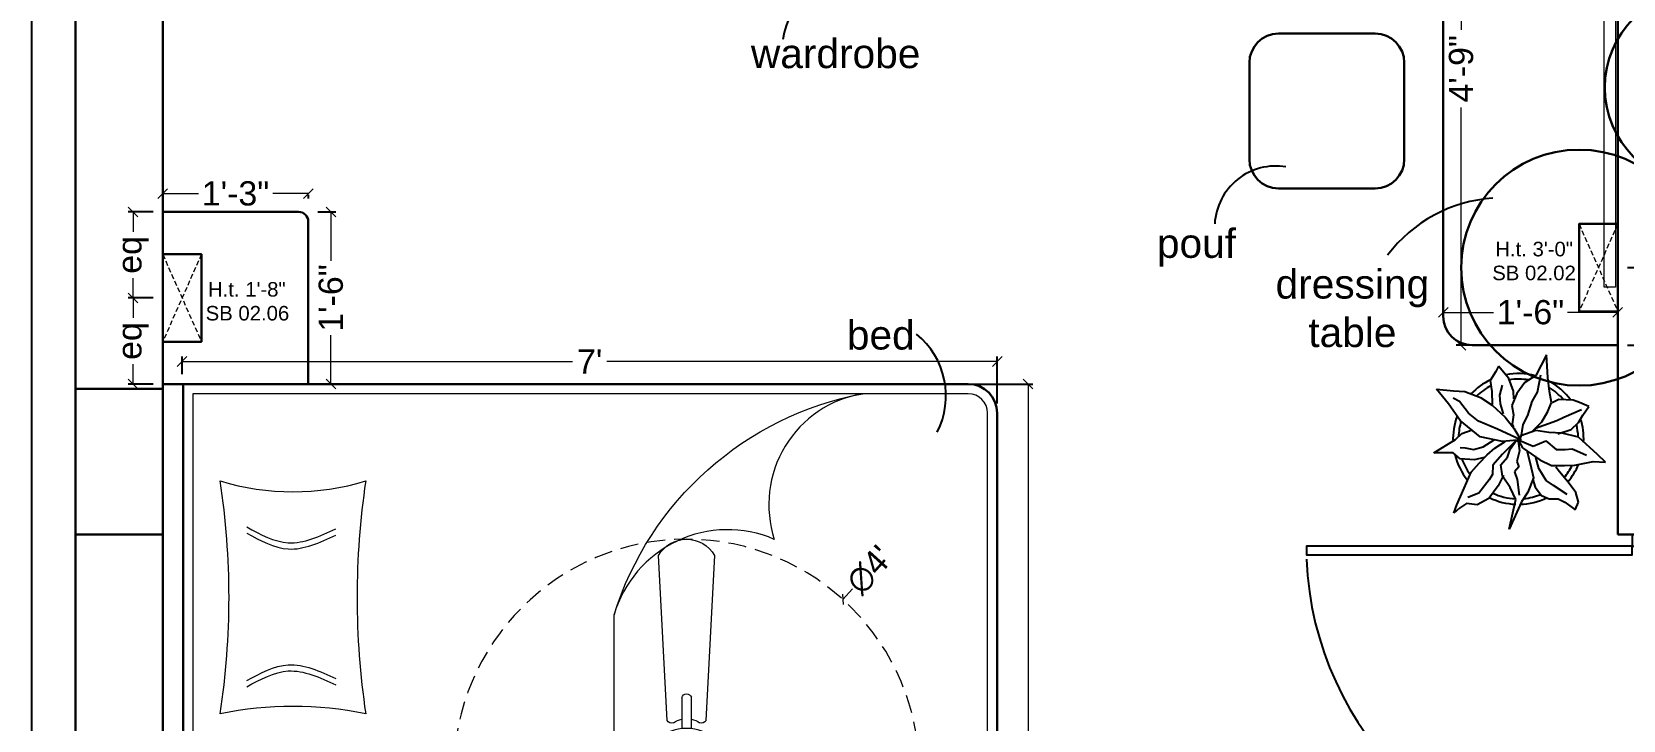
# Model space of a CAD drawing. Header units: millimetres. Extents: x 56222 to 3066687, y -650199 to -121287.
# Drawn here: x 148460.3 to 148624.4, y -177256.2 to -177185.2 of the extents above; entities that cross this region are included whole.
import ezdxf

# ---------------------------------------------------------------- set-up
doc = ezdxf.new("R2010")
doc.units = ezdxf.units.MM
doc.header["$MEASUREMENT"] = 0
doc.header["$PDMODE"] = 35
doc.linetypes.add('DASHED', pattern=[0.75, 0.5, -0.25])
doc.linetypes.add('DASHED2', pattern=[0.375, 0.25, -0.125])
doc.layers.get('Defpoints').update_dxf_attribs({"color": 220})
doc.layers.add('AR DOOR', color=40, linetype='Continuous')
doc.layers.add('AR ELE-5', color=134, linetype='Continuous')
for name, color, linetype, lineweight in [('COLUMN', 1, 'Continuous', 30), ('dim05', 1, 'Continuous', 13), ('el', 7, 'Continuous', 20), ('ELEC-wires', 1, 'DASHED2', 13), ('Electrical', 84, 'Continuous', 30), ('ELEVATION ( SPIRAL STAIR )', 250, 'Continuous', 9), ('FIRST FLOOR', 7, 'Continuous', 9), ('FIRST FLOOR_( PLine )_', 251, 'Continuous', 30), ('FURNITURE', 32, 'Continuous', 9), ('Labelling', 1, 'Continuous', 25), ('wall', 7, 'Continuous', 30), ('XX~SLAB ( BEAM )~ ( DIM )', 7, 'Continuous', 9)]:
    doc.layers.add(name, color=color, linetype=linetype, lineweight=lineweight)
doc.layers.add('XX~SLAB ( PLINE )', color=251, linetype='Continuous', plot=False)
doc.styles.add('Arial', font='arial.ttf')
doc.styles.add('century g', font='GOTHIC.TTF')
doc.styles.get("Standard").update_dxf_attribs({"font": 'arial.ttf', "height": 6})
doc.styles.add('style4', font='ARIALN.TTF')
doc.dimstyles.new('Archana', dxfattribs={"dimtxt": 2, "dimasz": 0.75, "dimexe": 0.5, "dimexo": 0.5, "dimgap": 0, "dimtad": 0, "dimzin": 0, "dimdsep": 46, "dimlunit": 4, "dimtxsty": 'century g', "dimblk": 'OBLIQUE', "dimcen": 0, "dimdle": 1, "dimclrd": 256, "dimclre": 256, "dimclrt": 256, "dimadec": 0, "dimazin": 0, "dimtfac": 1, "dimtofl": 0, "dimtmove": 1, "dimatfit": 3, "dimfxl": 1, "dimfxlon": 1, "dimtolj": 1, "dimtzin": 0, "dimlwd": -1, "dimlwe": -1, "dimarcsym": 0})
doc.dimstyles.new('ISO-25', dxfattribs={"dimtxt": 2.5, "dimasz": 1, "dimexe": 0.5, "dimexo": 1, "dimtad": 0, "dimdec": 1, "dimlunit": 4, "dimtxsty": 'Standard', "dimblk": 'OBLIQUE', "dimcen": 2.5, "dimclrd": 1, "dimclre": 1, "dimclrt": 5, "dimadec": 0, "dimazin": 0, "dimtfac": 1, "dimtdec": 1, "dimtmove": 0, "dimatfit": 3, "dimfxl": 1, "dimlwd": -1, "dimarcsym": 0})

# ---------------------------------------------------------------- blocks, each defined once
blk = doc.blocks.new('*U255')
for points in [[(0, 0), (0, 1120), (-30, 1120), (-30, 0)], [(40, 0), (0, 0), (0, -30), (-10, -30), (-10, -100), (40, -100)], [(-1160, 0), (-1120, 0), (-1120, -30), (-1110, -30), (-1110, -100), (-1160, -100)]]:
    blk.add_lwpolyline(points, close=True)
at = {"layer": 'AR ELE-5', "linetype": 'ByBlock', "ltscale": 15}
blk.add_arc((1.6, -0.7), 1121.6, 92.373, 179.9653, dxfattribs=at)
blk = doc.blocks.new('_Oblique')
at = {"layer": 'wall', "color": 0, "lineweight": -2}
blk.add_line((-0.5, -0.5), (0.5, 0.5), dxfattribs=at)
blk = doc.blocks.new('*D450')
at = {"layer": 'Defpoints', "color": 0, "transparency": 16777216}
for p in [(148607.7, -177160.54), (148616.35, -177160.54), (148616.35, -177217.54)]:
    blk.add_point(p, dxfattribs=at)
at = {"layer": 'dim05', "color": 1, "linetype": 'Continuous', "lineweight": -2, "transparency": 16777216}
for p, q in [((148615.35, -177160.54), (148607.2, -177160.54)), ((148615.35, -177217.54), (148607.2, -177217.54))]:
    blk.add_line(p, q, dxfattribs=at)
at = {"layer": 'dim05', "color": 1, "linetype": 'Continuous', "transparency": 16777216}
for p, q in [((148607.7, -177160.54), (148607.7, -177185.04)), ((148607.7, -177217.54), (148607.7, -177193.04))]:
    blk.add_line(p, q, dxfattribs=at)
at = {"layer": 'dim05', "color": 1, "transparency": 16777216}
for p, rotation in [((148607.7, -177160.54), 90), ((148607.7, -177217.54), 270)]:
    blk.add_blockref('_Oblique', p, dxfattribs=dict(at, rotation=rotation))
at = {"layer": 'dim05', "color": 5, "lineweight": 25, "transparency": 16777216, "insert": (148607.7, -177189.04), "char_height": 2.5, "attachment_point": 5, "rotation": 90, "style": 'Arial'}
blk.add_mtext('4\'-9"', dxfattribs=at)
blk = doc.blocks.new('*D451')
at = {"layer": 'Defpoints', "color": 0, "transparency": 16777216}
for p in [(148605.85, -177213.21), (148623.85, -177213.21), (148623.85, -177214.15)]:
    blk.add_point(p, dxfattribs=at)
at = {"layer": 'dim05', "color": 1, "linetype": 'Continuous', "transparency": 16777216}
for p, q in [((148605.85, -177214.15), (148611.02, -177214.15)), ((148623.85, -177214.15), (148618.68, -177214.15))]:
    blk.add_line(p, q, dxfattribs=at)
at = {"layer": 'dim05', "color": 1, "linetype": 'Continuous', "lineweight": -2, "transparency": 16777216}
for p, q in [((148605.85, -177214.21), (148605.85, -177214.65)), ((148623.85, -177214.21), (148623.85, -177214.65))]:
    blk.add_line(p, q, dxfattribs=at)
at = {"layer": 'dim05', "color": 1, "transparency": 16777216, "rotation": 180}
blk.add_blockref('_Oblique', (148605.85, -177214.15), dxfattribs=at)
at = {"layer": 'dim05', "color": 1, "transparency": 16777216}
blk.add_blockref('_Oblique', (148623.85, -177214.15), dxfattribs=at)
at = {"layer": 'dim05', "color": 5, "lineweight": 25, "transparency": 16777216, "insert": (148614.85, -177214.15), "char_height": 2.5, "attachment_point": 5, "style": 'Arial'}
blk.add_mtext('1\'-6"', dxfattribs=at)
blk = doc.blocks.new('*D454')
at = {"layer": 'Defpoints', "color": 0, "transparency": 16777216}
for p in [(148559.88, -177219.22), (148475.84, -177221.54), (148559.88, -177224.54)]:
    blk.add_point(p, dxfattribs=at)
at = {"layer": 'dim05', "color": 1, "linetype": 'Continuous', "lineweight": -2, "transparency": 16777216}
for p, q in [((148475.84, -177220.54), (148475.84, -177218.72)), ((148559.88, -177223.54), (148559.88, -177218.72))]:
    blk.add_line(p, q, dxfattribs=at)
at = {"layer": 'dim05', "color": 1, "linetype": 'Continuous', "transparency": 16777216}
for p, q in [((148475.84, -177219.22), (148516.1, -177219.22)), ((148559.88, -177219.22), (148519.63, -177219.22))]:
    blk.add_line(p, q, dxfattribs=at)
at = {"layer": 'dim05', "color": 1, "transparency": 16777216, "rotation": 180}
blk.add_blockref('_Oblique', (148475.84, -177219.22), dxfattribs=at)
at = {"layer": 'dim05', "color": 1, "transparency": 16777216}
blk.add_blockref('_Oblique', (148559.88, -177219.22), dxfattribs=at)
at = {"layer": 'dim05', "color": 5, "lineweight": 25, "transparency": 16777216, "insert": (148517.86, -177219.22), "char_height": 2.5, "attachment_point": 5, "style": 'Arial'}
blk.add_mtext("7'", dxfattribs=at)
blk = doc.blocks.new('*D455')
at = {"layer": 'Defpoints', "color": 0, "transparency": 16777216}
for p in [(148488.85, -177203.79), (148491.18, -177203.79), (148488.85, -177221.54)]:
    blk.add_point(p, dxfattribs=at)
at = {"layer": 'dim05', "color": 1, "linetype": 'Continuous', "lineweight": -2, "transparency": 16777216}
for p, q in [((148489.85, -177203.79), (148491.68, -177203.79)), ((148489.85, -177221.54), (148491.68, -177221.54))]:
    blk.add_line(p, q, dxfattribs=at)
at = {"layer": 'dim05', "color": 1, "linetype": 'Continuous', "transparency": 16777216}
for p, q in [((148491.18, -177203.79), (148491.18, -177208.84)), ((148491.18, -177221.54), (148491.18, -177216.5))]:
    blk.add_line(p, q, dxfattribs=at)
at = {"layer": 'dim05', "color": 1, "transparency": 16777216}
for p, rotation in [((148491.18, -177203.79), 90), ((148491.18, -177221.54), 270)]:
    blk.add_blockref('_Oblique', p, dxfattribs=dict(at, rotation=rotation))
at = {"layer": 'dim05', "color": 5, "lineweight": 25, "transparency": 16777216, "insert": (148491.18, -177212.67), "char_height": 2.5, "attachment_point": 5, "rotation": 90, "style": 'Arial'}
blk.add_mtext('1\'-6"', dxfattribs=at)
blk = doc.blocks.new('*D456')
at = {"layer": 'Defpoints', "color": 0, "transparency": 16777216}
for p in [(148473.85, -177201.8), (148473.85, -177201.9), (148488.85, -177201.02)]:
    blk.add_point(p, dxfattribs=at)
at = {"layer": 'dim05', "color": 1, "linetype": 'Continuous', "transparency": 16777216}
for p, q in [((148473.85, -177201.9), (148477.52, -177201.9)), ((148488.85, -177201.9), (148485.18, -177201.9))]:
    blk.add_line(p, q, dxfattribs=at)
at = {"layer": 'dim05', "color": 1, "linetype": 'Continuous', "lineweight": -2, "transparency": 16777216}
for p, q in [((148488.85, -177202.02), (148488.85, -177202.4)), ((148473.85, -177202.8), (148473.85, -177202.4))]:
    blk.add_line(p, q, dxfattribs=at)
at = {"layer": 'dim05', "color": 1, "transparency": 16777216, "rotation": 180}
blk.add_blockref('_Oblique', (148473.85, -177201.9), dxfattribs=at)
at = {"layer": 'dim05', "color": 1, "transparency": 16777216}
blk.add_blockref('_Oblique', (148488.85, -177201.9), dxfattribs=at)
at = {"layer": 'dim05', "color": 5, "lineweight": 25, "transparency": 16777216, "insert": (148481.35, -177201.9), "char_height": 2.5, "attachment_point": 5, "style": 'Arial'}
blk.add_mtext('1\'-3"', dxfattribs=at)
blk = doc.blocks.new('ARPLS010')
at = {"linetype": 'ByBlock'}
for p, q in [((0.179, 0.666), (0.121, 0.605)), ((0.174, 0.573), (0.179, 0.666)), ((-0.248, 0.54), (-0.278, 0.467)), ((-0.182, 0.493), (-0.248, 0.54)), ((-0.125, 0.459), (-0.182, 0.493)), ((0.121, 0.605), (-0.013, 0.459)), ((0.091, 0.447), (0.125, 0.522)), ((0.2, 0.432), (0.174, 0.573)), ((-0.295, 0.42), (-0.302, 0.309)), ((-0.278, 0.467), (-0.295, 0.42)), ((-0.222, 0.484), (-0.164, 0.347)), ((-0.072, 0.404), (-0.125, 0.459)), ((-0.038, 0.302), (-0.072, 0.404)), ((-0.013, 0.459), (-0.044, 0.336)), ((0.077, 0.412), (0.091, 0.447)), ((0.082, 0.358), (0.077, 0.412)), ((0.203, 0.352), (0.2, 0.432)), ((0.33, 0.38), (0.252, 0.313)), ((0.409, 0.44), (0.33, 0.38)), ((0.425, 0.373), (0.356, 0.269)), ((0.484, 0.459), (0.409, 0.44)), ((0.542, 0.434), (0.484, 0.459)), ((0.485, 0.354), (0.533, 0.42)), ((0.533, 0.42), (0.542, 0.434)), ((-0.278, 0.254), (-0.362, 0.24)), ((-0.302, 0.309), (-0.276, 0.258)), ((-0.21, 0.227), (-0.278, 0.254)), ((-0.164, 0.347), (-0.139, 0.295)), ((-0.139, 0.295), (-0.08, 0.131)), ((-0.044, 0.336), (-0.049, 0.232)), ((0.015, 0.209), (0.08, 0.288)), ((0.08, 0.288), (0.082, 0.358)), ((0.16, 0.165), (0.204, 0.254)), ((0.204, 0.254), (0.203, 0.352)), ((0.252, 0.313), (0.216, 0.287)), ((0.356, 0.269), (0.318, 0.213)), ((0.459, 0.303), (0.485, 0.354)), ((0.459, 0.236), (0.459, 0.303)), ((-0.469, 0.226), (-0.643, 0.216)), ((-0.643, 0.216), (-0.485, 0.134)), ((-0.359, 0.148), (-0.49, 0.172)), ((-0.485, 0.134), (-0.433, 0.051)), ((-0.362, 0.24), (-0.469, 0.226)), ((-0.287, 0.106), (-0.359, 0.148)), ((-0.132, 0.18), (-0.21, 0.227)), ((-0.063, 0.111), (-0.132, 0.18)), ((-0.049, 0.232), (-0.065, 0.135)), ((-0.065, 0.135), (-0.024, 0.018)), ((0.056, 0.114), (0.015, 0.209)), ((0.068, 0.032), (0.16, 0.165)), ((0.227, 0.157), (0.132, 0.131)), ((0.318, 0.213), (0.227, 0.157)), ((0.309, 0.109), (0.368, 0.128)), ((0.368, 0.128), (0.432, 0.176)), ((0.432, 0.176), (0.459, 0.236)), ((-0.433, 0.051), (-0.349, -0.011)), ((-0.18, 0.073), (-0.287, 0.106)), ((-0.111, 0.036), (-0.18, 0.073)), ((-0.013, 0.022), (-0.111, 0.036)), ((-0.084, -0.034), (0.007, 0.018)), ((0.003, 0.011), (-0.076, -0.16)), ((-0.024, 0.018), (0.009, 0.005)), ((0.006, -0.002), (0.068, 0.032)), ((0.007, 0.018), (0.02, -0.121)), ((0.009, 0.005), (0.056, 0.114)), ((0.017, -0.002), (0.091, 0.009)), ((0.088, 0.065), (0.187, 0.091)), ((0.091, 0.009), (0.173, -0.011)), ((0.173, -0.011), (0.212, 0.004)), ((0.187, 0.091), (0.297, 0.116)), ((0.212, 0.004), (0.252, -0.03)), ((0.297, 0.116), (0.408, 0.071)), ((0.309, -0.01), (0.43, 0.006)), ((0.408, 0.071), (0.482, 0.024)), ((0.482, 0.024), (0.689, -0.072)), ((-0.464, -0.073), (-0.558, -0.152)), ((-0.366, -0.036), (-0.464, -0.073)), ((-0.336, -0.142), (-0.413, -0.121)), ((-0.306, -0.033), (-0.366, -0.036)), ((-0.349, -0.011), (-0.256, -0.05)), ((-0.193, -0.113), (-0.269, -0.135)), ((-0.259, -0.2), (-0.168, -0.1)), ((-0.256, -0.05), (-0.185, -0.038)), ((-0.185, -0.038), (-0.114, -0.046)), ((-0.168, -0.1), (-0.084, -0.034)), ((-0.114, -0.046), (-0.093, -0.036)), ((0.02, -0.121), (-0.017, -0.291)), ((0.01, -0.014), (0.017, -0.002)), ((0.078, -0.064), (0.01, -0.014)), ((0.016, -0.023), (0.116, -0.122)), ((0.07, -0.179), (0.018, -0.1)), ((0.138, -0.083), (0.078, -0.064)), ((0.197, -0.135), (0.138, -0.083)), ((0.252, -0.03), (0.309, -0.01)), ((0.277, -0.114), (0.357, -0.156)), ((0.37, -0.064), (0.283, -0.123)), ((0.462, -0.021), (0.37, -0.064)), ((0.689, -0.072), (0.462, -0.021)), ((-0.558, -0.152), (-0.517, -0.172)), ((-0.517, -0.172), (-0.447, -0.216)), ((-0.447, -0.216), (-0.363, -0.202)), ((-0.363, -0.202), (-0.263, -0.2)), ((-0.269, -0.135), (-0.336, -0.142)), ((-0.318, -0.29), (-0.259, -0.2)), ((-0.076, -0.16), (-0.138, -0.304)), ((0.059, -0.27), (0.005, -0.185)), ((0.121, -0.239), (0.07, -0.179)), ((0.116, -0.122), (0.201, -0.195)), ((0.184, -0.299), (0.121, -0.239)), ((0.283, -0.123), (0.197, -0.135)), ((0.201, -0.195), (0.272, -0.198)), ((0.272, -0.198), (0.311, -0.225)), ((0.311, -0.225), (0.415, -0.304)), ((0.357, -0.156), (0.455, -0.226)), ((0.455, -0.226), (0.503, -0.317)), ((-0.363, -0.408), (-0.318, -0.29)), ((-0.138, -0.304), (-0.199, -0.38)), ((-0.017, -0.291), (-0.141, -0.446)), ((-0.042, -0.432), (-0.071, -0.352)), ((0.08, -0.342), (0.059, -0.27)), ((0.066, -0.407), (0.08, -0.342)), ((0.141, -0.261), (0.16, -0.336)), ((0.16, -0.336), (0.15, -0.445)), ((0.252, -0.362), (0.184, -0.299)), ((0.376, -0.416), (0.252, -0.362)), ((0.415, -0.304), (0.447, -0.388)), ((0.503, -0.317), (0.494, -0.398)), ((-0.368, -0.496), (-0.363, -0.408)), ((-0.287, -0.45), (-0.314, -0.498)), ((-0.199, -0.38), (-0.287, -0.45)), ((-0.141, -0.446), (-0.269, -0.533)), ((0.002, -0.48), (-0.042, -0.432)), ((0.104, -0.646), (0.002, -0.48)), ((0.064, -0.446), (0.066, -0.407)), ((0.15, -0.445), (0.106, -0.5)), ((0.502, -0.472), (0.376, -0.416)), ((0.494, -0.398), (0.528, -0.452)), ((0.567, -0.494), (0.502, -0.472)), ((0.528, -0.452), (0.567, -0.494)), ((-0.382, -0.625), (-0.368, -0.496)), ((-0.269, -0.533), (-0.382, -0.625)), ((0.106, -0.5), (0.104, -0.646))]:
    blk.add_line(p, q, dxfattribs=at)
for radius, start, end in [(0.5, 87.2367, 107.9154), (0.5, 126.2799, 152.7042), (0.458, 91.6596, 104.0784), (0.5, 49.0791, 67.0324), (0.458, 49.8461, 63.9764), (0.458, 130.7647, 148.9789), (0.5, 164.9216, 191.0302), (0.458, 5.0517, 21.9108), (0.5, 1.3782, 25.7565), (0.458, 169.9629, 188.6517), (0.458, 334.5625, 357.1532), (0.5, 333.6991, 357.5577), (0.5, 205.1623, 226.3204), (0.458, 207.232, 224.0819), (0.5, 249.553, 272.4234), (0.458, 252.8522, 267.711), (0.5, 283.5324, 308.8712), (0.458, 289.266, 306.1107)]:
    blk.add_arc((0, 0), radius, start, end, dxfattribs=at)
blk = doc.blocks.new('*D457')
at = {"layer": 'Defpoints', "color": 0, "transparency": 16777216}
for p in [(148556.35, -177221.54), (148561.06, -177301.53), (148563.05, -177301.53)]:
    blk.add_point(p, dxfattribs=at)
at = {"layer": 'dim05', "color": 1, "linetype": 'Continuous', "lineweight": -2, "transparency": 16777216}
for p, q in [((148557.35, -177221.54), (148563.55, -177221.54)), ((148562.06, -177301.53), (148563.55, -177301.53))]:
    blk.add_line(p, q, dxfattribs=at)
at = {"layer": 'dim05', "color": 1, "linetype": 'Continuous', "transparency": 16777216}
for p, q in [((148563.05, -177221.54), (148563.05, -177257.58)), ((148563.05, -177301.53), (148563.05, -177265.49))]:
    blk.add_line(p, q, dxfattribs=at)
at = {"layer": 'dim05', "color": 1, "transparency": 16777216}
for p, rotation in [((148563.05, -177221.54), 90), ((148563.05, -177301.53), 270)]:
    blk.add_blockref('_Oblique', p, dxfattribs=dict(at, rotation=rotation))
at = {"layer": 'dim05', "color": 5, "lineweight": 25, "transparency": 16777216, "insert": (148563.05, -177261.54), "char_height": 2.5, "attachment_point": 5, "rotation": 90, "style": 'Arial'}
blk.add_mtext('6\'-8"', dxfattribs=at)
blk = doc.blocks.new('6616')
at = {"color": 242, "linetype": 'DASHED', "true_color": 0xcd2027}
for p, q in [((386784.79, -36915.77), (386775.78, -36911.78)), ((386784.79, -36911.78), (386775.78, -36915.77))]:
    blk.add_line(p, q, dxfattribs=at)
at = {"layer": 'ELEC-wires', "color": 5, "linetype": 'ByBlock', "lineweight": 30, "ltscale": 4}
blk.add_lwpolyline([(386775.78, -36911.78), (386784.79, -36911.78), (386784.79, -36915.77), (386775.78, -36915.77)], close=True, dxfattribs=at)
blk = doc.blocks.new('*D820')
at = {"layer": 'Defpoints', "color": 0, "transparency": 16777216}
for p in [(148470.78, -177212.67), (148473.85, -177212.67), (148473.85, -177221.54)]:
    blk.add_point(p, dxfattribs=at)
at = {"layer": 'dim05', "color": 1, "linetype": 'Continuous', "lineweight": -2, "transparency": 16777216}
for p, q in [((148472.85, -177212.67), (148470.28, -177212.67)), ((148472.85, -177221.54), (148470.28, -177221.54))]:
    blk.add_line(p, q, dxfattribs=at)
at = {"layer": 'dim05', "color": 1, "linetype": 'Continuous', "transparency": 16777216}
for p, q in [((148470.78, -177212.67), (148470.78, -177214.73)), ((148470.78, -177221.54), (148470.78, -177219.48))]:
    blk.add_line(p, q, dxfattribs=at)
at = {"layer": 'dim05', "color": 1, "transparency": 16777216}
for p, rotation in [((148470.78, -177212.67), 90), ((148470.78, -177221.54), 270)]:
    blk.add_blockref('_Oblique', p, dxfattribs=dict(at, rotation=rotation))
at = {"layer": 'dim05', "color": 5, "lineweight": 25, "transparency": 16777216, "insert": (148470.78, -177217.11), "char_height": 2.5, "attachment_point": 5, "rotation": 90, "style": 'Arial'}
blk.add_mtext('eq', dxfattribs=at)
blk = doc.blocks.new('*D821')
at = {"layer": 'Defpoints', "color": 0, "transparency": 16777216}
for p in [(148473.85, -177203.79), (148470.78, -177212.67), (148473.85, -177212.67)]:
    blk.add_point(p, dxfattribs=at)
at = {"layer": 'dim05', "color": 1, "linetype": 'Continuous', "lineweight": -2, "transparency": 16777216}
for p, q in [((148472.85, -177203.79), (148470.28, -177203.79)), ((148472.85, -177212.67), (148470.28, -177212.67))]:
    blk.add_line(p, q, dxfattribs=at)
at = {"layer": 'dim05', "color": 1, "linetype": 'Continuous', "transparency": 16777216}
for p, q in [((148470.78, -177203.79), (148470.78, -177205.85)), ((148470.78, -177212.67), (148470.78, -177210.61))]:
    blk.add_line(p, q, dxfattribs=at)
at = {"layer": 'dim05', "color": 1, "transparency": 16777216}
for p, rotation in [((148470.78, -177203.79), 90), ((148470.78, -177212.67), 270)]:
    blk.add_blockref('_Oblique', p, dxfattribs=dict(at, rotation=rotation))
at = {"layer": 'dim05', "color": 5, "lineweight": 25, "transparency": 16777216, "insert": (148470.78, -177208.23), "char_height": 2.5, "attachment_point": 5, "rotation": 90, "style": 'Arial'}
blk.add_mtext('eq', dxfattribs=at)
blk = doc.blocks.new('*D822')
at = {"layer": 'Defpoints', "color": 0, "transparency": 16777216}
for p in [(148623.85, -177209.54), (148626.91, -177209.54), (148623.85, -177217.54)]:
    blk.add_point(p, dxfattribs=at)
at = {"layer": 'dim05', "color": 1, "linetype": 'Continuous', "lineweight": -2, "transparency": 16777216}
for p, q in [((148624.85, -177209.54), (148627.41, -177209.54)), ((148624.85, -177217.54), (148627.41, -177217.54))]:
    blk.add_line(p, q, dxfattribs=at)
at = {"layer": 'dim05', "color": 1, "linetype": 'Continuous', "transparency": 16777216}
for p, q in [((148626.91, -177209.54), (148626.91, -177211.48)), ((148626.91, -177217.54), (148626.91, -177215.61))]:
    blk.add_line(p, q, dxfattribs=at)
at = {"layer": 'dim05', "color": 1, "transparency": 16777216}
for p, rotation in [((148626.91, -177209.54), 90), ((148626.91, -177217.54), 270)]:
    blk.add_blockref('_Oblique', p, dxfattribs=dict(at, rotation=rotation))
at = {"layer": 'dim05', "color": 5, "lineweight": 25, "transparency": 16777216, "insert": (148626.91, -177213.54), "char_height": 2.5, "attachment_point": 5, "rotation": 90, "style": 'Arial'}
blk.add_mtext('8"', dxfattribs=at)
blk = doc.blocks.new('fan')
at = {"layer": 'Electrical', "lineweight": 15, "ltscale": 20}
for p, q in [((3300835.29, -509900.78), (3300836.47, -509923.43)), ((3300841.81, -509923.43), (3300842.99, -509900.78)), ((3300838.47, -509924.57), (3300838.47, -509920.25)), ((3300839.81, -509920.28), (3300839.81, -509924.57)), ((3300831.66, -509931.77), (3300811.45, -509942.07)), ((3300829.93, -509935.08), (3300833.64, -509932.93)), ((3300844.64, -509932.93), (3300848.38, -509935.09)), ((3300866.83, -509942.07), (3300846.62, -509931.77)), ((3300834.31, -509934.09), (3300830.57, -509936.25)), ((3300847.68, -509936.23), (3300843.97, -509934.09)), ((3300815.3, -509948.74), (3300834.33, -509936.39)), ((3300843.95, -509936.39), (3300862.98, -509948.74))]:
    blk.add_line(p, q, dxfattribs=at)
at = {"layer": 'Electrical', "linetype": 'DASHED', "lineweight": 15, "ltscale": 5}
blk.add_circle((3300839.14, -509930.53), 32, dxfattribs=at)
at = {"layer": 'Electrical', "lineweight": 15, "ltscale": 20}
for centre, major_axis, start_param, end_param in [((3300839.14, -509902.94), (3.12, 3.12), -0.272136, 1.842967), ((3300839.13, -509920.5), (0.501, 0.501), -0.465536, 1.983618), ((3300839.14, -509930.53), (4.24, -4.24), 3.14161, 9.424795), ((3300837.1, -509923.08), (0.51, 0.51), 2.863014, 4.257784), ((3300839.14, -509926.42), (2.27, -2.27), 2.565057, 2.951308), ((3300839.14, -509926.42), (2.27, 2.27), 0.19032, 0.57657), ((3300841.18, -509923.08), (0.51, -0.51), 5.167028, 6.561799), ((3300839.14, -509930.53), (3.77, -3.77), 1.749190548672175e-05, 6.283202799085073), ((3300839.14, -509930.53), (0.943, 0.943), 1.570814, 7.853999), ((3300831.67, -509932.49), (0.51, -0.51), 0.978238, 2.373008), ((3300835.59, -509932.58), (2.27, -2.27), 3.855511, 4.241762), ((3300842.69, -509932.58), (2.27, 2.27), 5.183051, 5.569301), ((3300846.61, -509932.49), (0.51, -0.51), 2.339416, 3.734186), ((3300830.46, -509935.55), (0.501, -0.501), 3.199655, 5.648809), ((3300835.59, -509932.58), (2.27, -2.27), 4.659452, 5.045703), ((3300833.71, -509936.02), (0.51, 0.51), -1.325776, 0.068994), ((3300844.57, -509936.02), (0.51, -0.51), 3.072633, 4.467404), ((3300842.69, -509932.58), (2.27, 2.27), 4.37911, 4.765361), ((3300847.83, -509935.54), (0.501, 0.501), 3.723254, 6.172408), ((3300815.25, -509944.32), (3.12, -3.12), 3.393055, 5.508159), ((3300863.03, -509944.32), (3.12, -3.12), 5.48745, 7.602554)]:
    blk.add_ellipse(centre, major_axis=major_axis, ratio=1, start_param=start_param, end_param=end_param, dxfattribs=at)
blk = doc.blocks.new('*D848')
at = {"layer": 'Defpoints', "color": 0, "transparency": 16777216}
for p in [(148543.96, -177243.75), (148511.74, -177279.33)]:
    blk.add_point(p, dxfattribs=at)
at = {"layer": 'dim05', "transparency": 16777216}
blk.add_line((148544.97, -177242.64), (148543.96, -177243.75), dxfattribs=at)
at = {"layer": 'dim05', "transparency": 16777216, "xscale": 0.75, "yscale": 0.75, "zscale": 0.75, "rotation": 227.8301719995412}
blk.add_blockref('_Oblique', (148543.96, -177243.75), dxfattribs=at)
at = {"layer": 'dim05', "color": 5, "lineweight": 25, "transparency": 16777216, "insert": (148546.72, -177240.71), "char_height": 2.5, "attachment_point": 5, "rotation": 47.8302, "style": 'century g'}
blk.add_mtext("\\A1;∅4'", dxfattribs=at)

msp = doc.modelspace()

# ---------------------------------------------------------------- linework, layer by layer
at = {"layer": 'COLUMN'}
msp.add_lwpolyline([(148464.8473, -177222.0427), (148473.8473, -177222.0427), (148473.8473, -177237.0427), (148464.8473, -177237.0427)], close=True, dxfattribs=at)
at = {"layer": 'ELEVATION ( SPIRAL STAIR )', "color": 5}
msp.add_lwpolyline([(148622.4468, -177179.5835), (148623.5973, -177179.5835), (148623.5973, -177211.5427), (148622.4468, -177211.5427)], close=True, dxfattribs=at)
at = {"layer": 'FIRST FLOOR'}
for p, q in [((148464.8473, -177076.5427), (148464.8473, -177387.0427)), ((148473.8473, -177346.5427), (148473.8473, -177160.5427)), ((148623.8473, -177160.5427), (148623.8473, -177237.0427)), ((148623.8473, -177237.0427), (148724.3473, -177237.0427))]:
    msp.add_line(p, q, dxfattribs=at)
at = {"layer": 'FIRST FLOOR', "ltscale": 0.7}
msp.add_lwpolyline([(148623.8473, -177387.0427), (148623.8473, -177423.0427), (148460.3473, -177423.0427), (148460.3473, -177076.5427), (148464.8473, -177076.5427)], dxfattribs=at)
at = {"layer": 'FIRST FLOOR_( PLine )_'}
for p, q in [((148623.8473, -177160.5427), (148623.8473, -177237.0427)), ((148623.8473, -177237.0427), (148724.3473, -177237.0427))]:
    msp.add_line(p, q, dxfattribs=at)
msp.add_lwpolyline([(148464.8473, -177160.5427), (148464.8473, -177319.5427), (148473.8473, -177319.5427), (148473.8473, -177160.5427)], dxfattribs=at)
at = {"layer": 'FURNITURE', "lineweight": 30}
for p, q in [((148605.8473, -177160.5427), (148605.8473, -177214.5427)), ((148487.8473, -177203.7935), (148473.8473, -177203.7935)), ((148488.8473, -177221.5427), (148488.8473, -177204.7935)), ((148623.8473, -177217.5427), (148608.8473, -177217.5427))]:
    msp.add_line(p, q, dxfattribs=at)
at = {"layer": 'FURNITURE'}
msp.add_line((148520.373, -177300.5427), (148520.373, -177245.3497), dxfattribs=at)
at = {"layer": 'FURNITURE', "lineweight": 30}
for points in [[(148588.8718, -177185.4137), (148598.84, -177185.4137, -0.41421356), (148601.84, -177188.4137), (148601.84, -177198.3698, -0.41421356), (148598.84, -177201.3698), (148588.8718, -177201.3698, -0.41421356), (148585.8718, -177198.3698), (148585.8718, -177188.4137, -0.41421356)], [(148559.877, -177298.5427), (148559.877, -177224.5427, 0.41421356), (148556.877, -177221.5427), (148475.9462, -177221.5427), (148475.9462, -177301.5427), (148556.877, -177301.5427, 0.41421356)]]:
    msp.add_lwpolyline(points, format="xyb", close=True, dxfattribs=at)
msp.add_lwpolyline([(148475.9462, -177301.5427), (148475.9462, -177221.5427), (148473.8473, -177221.5427), (148473.8473, -177301.5427)], close=True, dxfattribs=at)
at = {"layer": 'FURNITURE'}
for points in [[(148558.877, -177298.5427), (148558.877, -177224.5427, 0.41421356), (148556.877, -177222.5427), (148476.9462, -177222.5427), (148476.9462, -177300.5427), (148556.877, -177300.5427, 0.41421356)], [(148536.8942, -177237.5536, 0.45107466), (148520.373, -177245.3497, -0.2776575), (148546.0157, -177222.5427, 0.4593765), (148536.8942, -177237.5536)]]:
    msp.add_lwpolyline(points, format="xyb", close=True, dxfattribs=at)
at = {"layer": 'FURNITURE', "elevation": -0.0053}
msp.add_lwpolyline([(148494.7671, -177255.5337, 0.10058607), (148479.7671, -177255.5337, 0.07572579), (148479.7671, -177231.5337, 0.14896716), (148494.7671, -177231.5337, 0.0741156)], format="xyb", close=True, dxfattribs=at)
at = {"layer": 'FURNITURE', "lineweight": 30}
for centre, radius, start, end in [((148487.8473, -177204.7935), 1, 0, 90), ((148608.8473, -177214.5427), 3, 180, 270)]:
    msp.add_arc(centre, radius, start, end, dxfattribs=at)
at = {"layer": 'FURNITURE'}
for points in [[(148482.5055, -177236.2754, -0.0053), (148483.9226, -177237.0474, -0.0053), (148486.9162, -177238.6783, -0.0053), (148490.0329, -177237.2376, -0.0053), (148491.6743, -177236.4789, -0.0053)], [(148482.5055, -177236.9202, -0.0053), (148483.9226, -177237.6922, -0.0053), (148486.9162, -177239.3231, -0.0053), (148490.0329, -177237.8824, -0.0053), (148491.6743, -177237.1237, -0.0053)], [(148482.5055, -177252.1113, -0.0053), (148483.9226, -177251.3393, -0.0053), (148486.9162, -177249.7084, -0.0053), (148490.0329, -177251.1491, -0.0053), (148491.6743, -177251.9078, -0.0053)], [(148482.5055, -177252.756, -0.0053), (148483.9226, -177251.9841, -0.0053), (148486.9162, -177250.3532, -0.0053), (148490.0329, -177251.7939, -0.0053), (148491.6743, -177252.5526, -0.0053)]]:
    msp.add_open_spline(points, degree=3, knots=[0, 0, 0, 0, 4.57791705, 9.67113696, 9.67113696, 9.67113696, 9.67113696], dxfattribs=at)
at = {"layer": 'Labelling', "color": 1}
for centre, radius, start, end in [((148546.561, -177187.3769, -0.0006), 8.8915, 98.354103, 171.276609), ((148588.5913, -177205.3665, -0.0006), 6.3041, 80.413939, 176.913445), ((148611.9241, -177217.1059, -0.0006), 14.7506, 93.653261, 143.161226), ((148546.3844, -177222.7591, -0.0704), 8.2055, 332.714834, 50.952724)]:
    msp.add_arc(centre, radius, start, end, dxfattribs=at)
at = {"layer": 'XX~SLAB ( BEAM )~ ( DIM )', "color": 242, "lineweight": 30, "true_color": 0xcd2027}
for centre, radius in [((148632.5481, -177190.9761), 10.0406), ((148619.8605, -177209.5427), 12.1622)]:
    msp.add_circle(centre, radius, dxfattribs=at)
at = {"layer": 'XX~SLAB ( PLINE )'}
msp.add_lwpolyline([(148460.3473, -177076.5427), (148865.3473, -177076.5426), (148865.3474, -177387.0427), (148856.3473, -177387.0427), (148836.5427, -177387.0427), (148796.2055, -177387.0427), (148770.8473, -177387.0427), (148628.3473, -177387.0427), (148628.3473, -177423.0427), (148460.3473, -177423.0427)], close=True, dxfattribs=at)

# ---------------------------------------------------------------- block references
at = {"xscale": 13.47973786482115, "yscale": 13.47973786482115, "zscale": 13.47973786482115, "rotation": 270.106449045987}
msp.add_blockref('ARPLS010', (148613.599, -177227.2069), dxfattribs=at)
at = {"layer": 'AR DOOR', "linetype": 'ByBlock', "lineweight": -2, "extrusion": (0, 0, -1), "xscale": -0.02999999999996949, "yscale": 0.02999999999996949, "zscale": -0.02999999999996949, "rotation": 270}
msp.add_blockref('*U255', (-148625.3473, -177238.2427), dxfattribs=at)
at = {"layer": 'dim05', "color": 1, "lineweight": 35, "xscale": -0.7500069902881101, "yscale": 0.7500069902881101, "zscale": 0.7500069902881101}
msp.add_blockref('fan', (2624180.2764, 205189.9182), dxfattribs=at)
at = {"layer": 'el', "color": 1, "rotation": 90}
for p in [(111708.0767, -563989.8299), (111562.0636, -563992.9554)]:
    msp.add_blockref('6616', p, dxfattribs=at)

# ---------------------------------------------------------------- texts
at = {"layer": 'Electrical', "color": 240, "true_color": 0xed1f24, "transparency": 33554687}
for s, p in [('H.t. 3\'-0"', (148611.2198, -177208.3762)), ('H.t. 1\'-8"', (148478.5057, -177212.5281))]:
    msp.add_text(s, height=1.5, dxfattribs=at).set_placement(p)
at = {"layer": 'Electrical', "color": 5, "transparency": 33554687}
for s, p in [('SB 02.02', (148610.9076, -177210.8386)), ('SB 02.06', (148478.265, -177214.99))]:
    msp.add_text(s, height=1.5, dxfattribs=at).set_placement(p)
at = {"layer": 'Labelling', "color": 1, "char_height": 3, "width": 33.454272, "attachment_point": 5, "style": 'style4'}
for s, insert in [('\\A1;{\\fArial|b0|i0|c0|p34;wardrobe}', (148543.2181, -177187.4915, -0.0704)), ('\\A1;{\\fArial|b0|i0|c0|p34;pouf }', (148580.4166, -177207.4849, -0.0704)), ('\\A1;{\\fArial|b0|i0|c0|p34;dressing \\Ptable}', (148596.4915, -177213.7509, -0.0704)), ('\\A1;\\pxql;{\\fArial|b0|i0|c0|p34;bed}', (148561.0988, -177216.5056, -0.0704))]:
    msp.add_mtext(s, dxfattribs=dict(at, insert=insert))

# ---------------------------------------------------------------- dimensions: what is measured, and where the dimension line sits
at = {"layer": 'dim05', "color": 27, "lineweight": 25, "true_color": 0x7d5120}
for base, p1, p2, override, picture, middle in [((148607.696, -177160.5427), (148616.3473, -177217.5427), (148616.3473, -177160.5427), {"dimdec": 0, "dimtxsty": 'Arial'}, '*D450', (148607.696, -177189.0427)), ((148491.1768, -177203.7935), (148488.8473, -177221.5427), (148488.8473, -177203.7935), {"dimdec": 0, "dimtxsty": 'Arial'}, '*D455', (148491.1768, -177212.6681)), ((148626.9057, -177209.5427), (148623.8473, -177217.5427), (148623.8473, -177209.5427), {"dimdec": 0, "dimtxsty": 'Arial'}, '*D822', (148626.9057, -177213.5427)), ((148563.0454, -177301.5339), (148556.3506, -177221.5427), (148561.0566, -177301.5339), {"dimtxsty": 'Arial'}, '*D457', (148563.0454, -177261.5383))]:
    dim = msp.add_linear_dim(base=base, p1=p1, p2=p2, angle=90, dimstyle='ISO-25', override=override, dxfattribs=at)
    dim.commit()
    dim.dimension.update_dxf_attribs({"geometry": picture, "text_midpoint": middle})
for base, p1, p2, picture, middle in [((148473.8473, -177201.9037), (148488.8473, -177201.0229), (148473.8473, -177201.7983), '*D456', (148481.3473, -177201.9037)), ((148623.8473, -177214.1496), (148605.8473, -177213.2075), (148623.8473, -177213.2075), '*D451', (148614.8473, -177214.1496)), ((148559.877, -177219.2217), (148475.8433, -177221.5427), (148559.877, -177224.5427), '*D454', (148517.8602, -177219.2217))]:
    dim = msp.add_linear_dim(base=base, p1=p1, p2=p2, dimstyle='ISO-25', override={"dimdec": 0, "dimtxsty": 'Arial'}, dxfattribs=at)
    dim.commit()
    dim.dimension.update_dxf_attribs({"geometry": picture, "text_midpoint": middle})
for p1, angle, picture, middle in [((148473.8473, -177203.7935), 270, '*D821', (148470.784, -177208.2308)), ((148473.8473, -177221.5427), 90, '*D820', (148470.784, -177217.1054))]:
    dim = msp.add_linear_dim(base=(148470.784, -177212.6681), p1=p1, p2=(148473.8473, -177212.6681), angle=angle, text='eq', dimstyle='ISO-25', override={"dimtxsty": 'Arial'}, dxfattribs=at)
    dim.commit()
    dim.dimension.update_dxf_attribs({"geometry": picture, "text_midpoint": middle})
dim = msp.add_diameter_dim_2p(p1=(148511.7354, -177279.3305), p2=(148543.9593, -177243.7549), dimstyle='Archana', override={"dimtxt": 2.5, "dimclrt": 5}, dxfattribs=at)
dim.commit()
dim.dimension.update_dxf_attribs({"geometry": '*D848', "text_midpoint": (148546.721, -177240.7058)})

doc.saveas('drawing.dxf')
